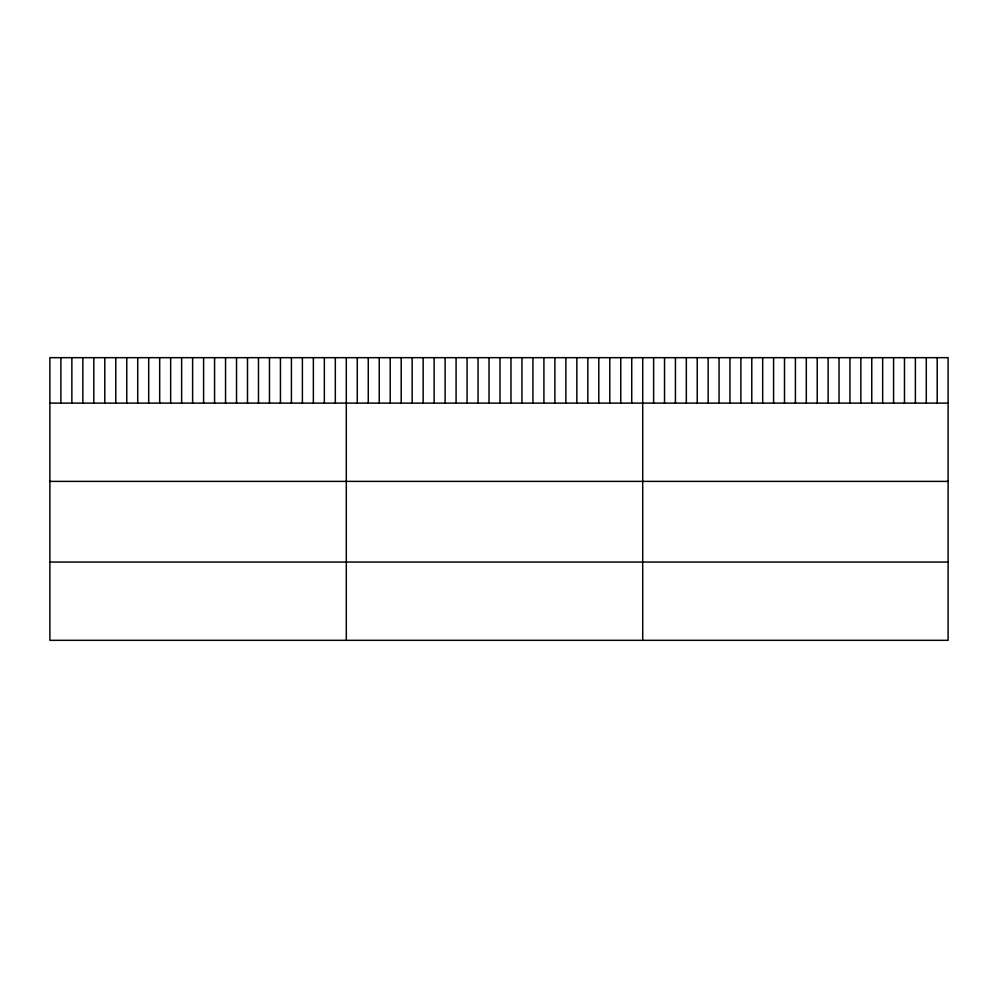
<?xml version="1.0" encoding="UTF-8"?>
<svg xmlns="http://www.w3.org/2000/svg" width="998" height="998" viewBox="0 0 998 998"><rect width="100%" height="100%" fill="white"/><g stroke="black" fill="none" stroke-linecap="round" stroke-linejoin="round"><path stroke-width="1.5" d="M948.1 403.105L948.1 640.329L49.9 640.329L49.9 357.671L948.1 357.671L948.1 403.105L49.9 403.105M49.9 481.385L948.1 481.385M49.9 562.049L948.1 562.049M937.197 357.671L937.197 403.105M926.281 357.671L926.281 403.105M915.378 357.671L915.378 403.105M904.475 357.671L904.475 403.105M893.572 357.671L893.572 403.105M882.656 357.671L882.656 403.105M871.753 357.671L871.753 403.105M860.85 357.671L860.85 403.105M849.934 357.671L849.934 403.105M839.031 357.671L839.031 403.105M828.128 357.671L828.128 403.105M817.225 357.671L817.225 403.105M806.309 357.671L806.309 403.105M795.406 357.671L795.406 403.105M784.503 357.671L784.503 403.105M773.587 357.671L773.587 403.105M762.684 357.671L762.684 403.105M751.781 357.671L751.781 403.105M740.878 357.671L740.878 403.105M729.962 357.671L729.962 403.105M719.059 357.671L719.059 403.105M708.156 357.671L708.156 403.105M697.24 357.671L697.24 403.105M686.337 357.671L686.337 403.105M675.434 357.671L675.434 403.105M664.531 357.671L664.531 403.105M653.615 357.671L653.615 403.105M642.712 357.671L642.712 640.329M631.734 357.671L631.734 403.105M620.756 357.671L620.756 403.105M609.778 357.671L609.778 403.105M598.8 357.671L598.8 403.105M587.822 357.671L587.822 403.105M576.844 357.671L576.844 403.105M565.866 357.671L565.866 403.105M554.888 357.671L554.888 403.105M543.91 357.671L543.91 403.105M532.932 357.671L532.932 403.105M521.954 357.671L521.954 403.105M510.976 357.671L510.976 403.105M499.998 357.671L499.998 403.105M489.02 357.671L489.02 403.105M478.042 357.671L478.042 403.105M467.064 357.671L467.064 403.105M456.086 357.671L456.086 403.105M445.108 357.671L445.108 403.105M434.13 357.671L434.13 403.105M423.152 357.671L423.152 403.105M412.174 357.671L412.174 403.105M401.196 357.671L401.196 403.105M390.218 357.671L390.218 403.105M379.24 357.671L379.24 403.105M368.262 357.671L368.262 403.105M357.284 357.671L357.284 403.105M346.306 357.671L346.306 640.329M335.328 357.671L335.328 403.105M324.35 357.671L324.35 403.105M313.372 357.671L313.372 403.105M302.394 357.671L302.394 403.105M291.416 357.671L291.416 403.105M280.438 357.671L280.438 403.105M269.46 357.671L269.46 403.105M258.482 357.671L258.482 403.105M247.504 357.671L247.504 403.105M236.526 357.671L236.526 403.105M225.548 357.671L225.548 403.105M214.57 357.671L214.57 403.105M203.592 357.671L203.592 403.105M192.614 357.671L192.614 403.105M181.636 357.671L181.636 403.105M170.658 357.671L170.658 403.105M159.68 357.671L159.68 403.105M148.702 357.671L148.702 403.105M137.724 357.671L137.724 403.105M126.746 357.671L126.746 403.105M115.768 357.671L115.768 403.105M104.79 357.671L104.79 403.105M93.812 357.671L93.812 403.105M82.834 357.671L82.834 403.105M71.856 357.671L71.856 403.105M60.878 357.671L60.878 403.105"/></g></svg>
